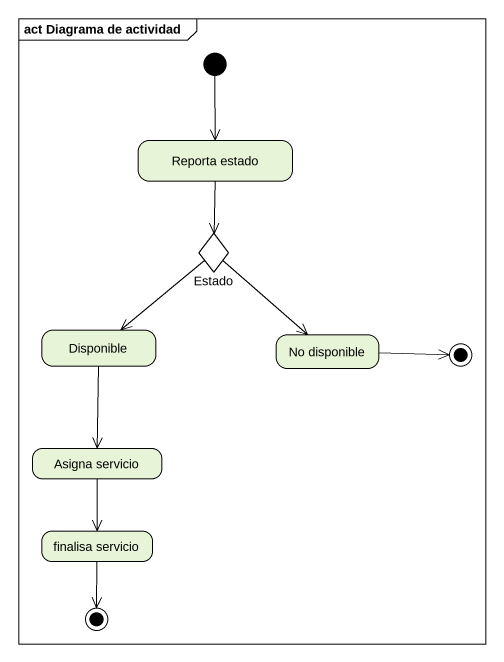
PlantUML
@startuml
mainframe act Diagrama de actividad
hide empty description
state "Reporta estado" as Reporta_estado
state Estado <<choice>>
state Disponible
state "No disponible" as No_disponible
state final1 <<end>>
state "Asigna servicio" as Asigna_servicio
state "finalisa servicio" as finalisa_servicio
state final2 <<end>>
[*] --> Reporta_estado
Reporta_estado --> Estado
Estado --> Disponible
Estado --> No_disponible
Disponible --> Asigna_servicio
No_disponible -right-> final1
Asigna_servicio --> finalisa_servicio
finalisa_servicio --> final2
@enduml
